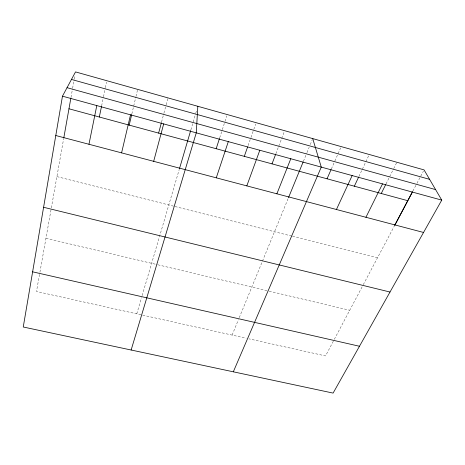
<?xml version="1.0" encoding="UTF-8"?>
<svg xmlns="http://www.w3.org/2000/svg" width="465" height="465" viewBox="0 0 465 465"><rect width="100%" height="100%" fill="white"/><g stroke="black" fill="none" stroke-linecap="round" stroke-linejoin="round"><path stroke-width="0.35" stroke-dasharray="2.33 1.74" d="M39.531 274.397L36.491 291.468L246.113 338.212M39.909 272.269L51.22 208.64M51.342 207.931L63.647 138.709M70.988 97.435L72.499 88.925M72.621 88.216L74.138 79.707M74.261 78.998L74.894 75.452M101.632 105.846L103.364 97.464M103.509 96.767L105.241 88.391M105.386 87.687L106.537 82.102M131.851 113.908L135.821 97.08M135.983 96.383L137.471 90.071M161.564 122.063L163.756 113.774M163.942 113.082L165.953 105.491M166.139 104.799L167.784 98.586M136.78 313.834L141.552 297.606M142.145 295.583L179.269 169.37M190.882 129.875L195.579 113.919M195.782 113.228L196.393 111.147M219.707 137.785L222.136 130.27M222.357 129.584L224.781 122.068M225.002 121.388L226.769 115.919M248.095 145.58L250.699 138.175M250.937 137.501L253.547 130.095M253.785 129.421L255.68 124.039M275.885 153.712L284.138 132.054M232.116 335.091L238.452 319.647M239.272 317.642L288.242 198.276M303.424 161.268L306.708 153.27M306.981 152.601L309.167 147.266M310.265 144.598L312.178 139.93M331.376 168.94L334.556 161.71M334.847 161.053L340.63 147.917M358.91 176.491L368.948 155.136M386.031 183.937L393.361 169.266M393.681 168.626L396.546 162.89M333.324 341.223L325.541 355.923L248.915 338.834M334.329 339.322L362.938 285.312M363.27 284.69L394.256 226.182M412.856 191.069L416.594 184.012M416.931 183.373L423.388 171.184M45.948 238.272L157.158 264.626M157.85 264.788L268.462 291.003M269.159 291.166L349.726 310.26M56.91 176.607L174.34 206.35M175.032 206.524L291.817 236.104M292.508 236.278L377.51 257.802"/><path stroke-width="0.7" d="M197.823 106.287L196.265 132.845L131.136 350.011M62.467 96.179L23.25 327L333.103 393.094L441.75 200.119L424.068 169.899L75.522 71.906L62.467 96.179L441.75 200.119M63.775 138.006L70.86 98.144M88.96 144.272L96.796 105.584M99.318 117.011L101.486 106.543M121.586 152.869L130.526 114.826M129.206 125.12L131.682 114.605M158.635 133.106L161.378 122.748M153.671 161.326L163.68 123.911M179.473 168.679L190.679 130.566M216.173 148.719L219.486 138.465M216.272 177.828L228.309 141.627M244.299 156.345L247.618 146.923M246.816 185.884L259.813 150.259M272.013 163.866L275.623 154.392M276.873 193.806L290.794 158.751M288.515 197.608L303.151 161.936M233.32 371.808L321.269 167.104L312.724 138.593M327.04 178.793L331.086 169.597M336.433 209.506L352.15 175.567M354.342 186.203L358.602 177.142M365.938 217.283L382.515 183.884M381.248 193.498L385.712 184.57M394.593 225.548L412.513 191.714M394.965 224.932L412.374 192.068M32.626 271.827L359.474 346.256M43.594 207.28L390.001 292.032M55.783 135.524L423.539 232.465M68.971 108.781L407.759 200.694M67.041 87.682L435.595 189.598M71.471 79.445L429.59 179.339"/></g></svg>
